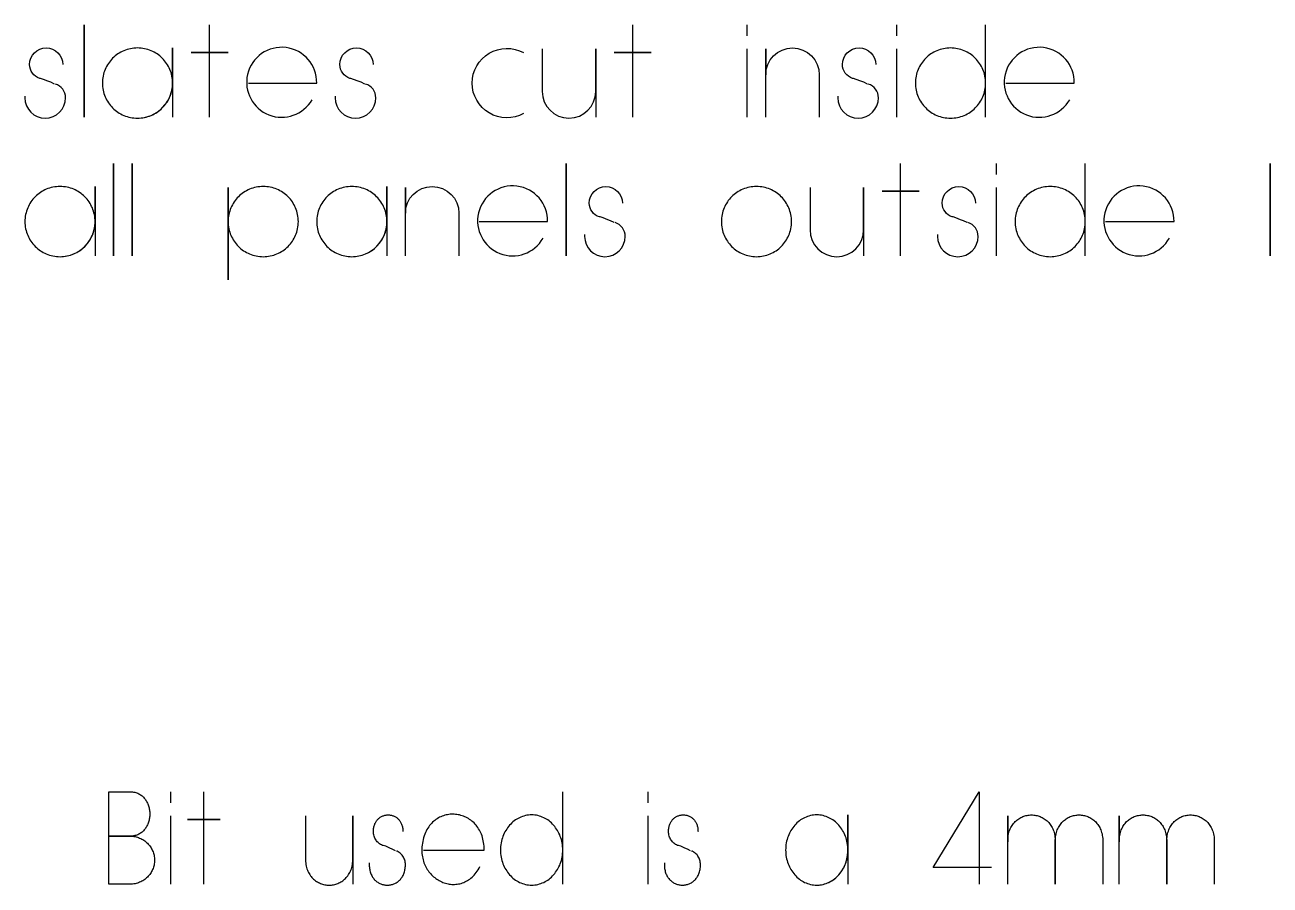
# Model space of a CAD drawing. Extents: x -841 to 4976, y -469 to 2808.
# Drawn here: x -766.8 to -362.4, y 2214 to 2493.4 of the extents above; entities that cross this region are included whole.
import ezdxf

# ---------------------------------------------------------------- set-up
doc = ezdxf.new("R2010")
doc.units = 0
doc.layers.add('T5_LOGOLAYER_2', color=18, linetype='CONTINUOUS')
doc.layers.add('T5_LOGOLAYER_21', color=18, linetype='CONTINUOUS')

msp = doc.modelspace()

# ---------------------------------------------------------------- linework, layer by layer
at = {"layer": 'T5_LOGOLAYER_2'}
for points in [[(-747.59, 2463.41), (-747.59, 2493.41)], [(-730.23, 2463.11), (-729.64, 2463.13), (-729.06, 2463.17), (-728.49, 2463.24), (-727.93, 2463.34), (-727.38, 2463.47), (-726.84, 2463.62), (-726.31, 2463.8), (-725.79, 2464.01), (-725.29, 2464.24), (-724.79, 2464.49), (-724.32, 2464.76), (-723.85, 2465.06), (-723.41, 2465.38), (-722.98, 2465.72), (-722.56, 2466.07), (-722.17, 2466.45), (-721.79, 2466.85), (-721.43, 2467.26), (-721.09, 2467.69), (-720.77, 2468.14), (-720.48, 2468.6), (-720.2, 2469.08), (-719.95, 2469.57), (-719.72, 2470.07), (-719.52, 2470.59), (-719.34, 2471.12), (-719.19, 2471.66), (-719.06, 2472.21), (-718.96, 2472.78), (-718.89, 2473.35), (-718.84, 2473.93), (-718.83, 2474.51), (-718.84, 2475.1), (-718.89, 2475.68), (-718.96, 2476.25), (-719.06, 2476.81), (-719.19, 2477.36), (-719.34, 2477.9), (-719.52, 2478.43), (-719.72, 2478.95), (-719.95, 2479.45), (-720.2, 2479.95), (-720.48, 2480.42), (-720.77, 2480.89), (-721.09, 2481.33), (-721.43, 2481.76), (-721.79, 2482.18), (-722.17, 2482.57), (-722.56, 2482.95), (-722.98, 2483.31), (-723.41, 2483.65), (-723.85, 2483.97), (-724.32, 2484.26), (-724.79, 2484.54), (-725.29, 2484.79), (-725.79, 2485.02), (-726.31, 2485.22), (-726.84, 2485.4), (-727.38, 2485.55), (-727.93, 2485.68), (-728.49, 2485.78), (-729.06, 2485.85), (-729.64, 2485.9), (-730.23, 2485.91), (-730.81, 2485.9), (-731.39, 2485.85), (-731.96, 2485.78), (-732.53, 2485.68), (-733.08, 2485.55), (-733.62, 2485.4), (-734.15, 2485.22), (-734.67, 2485.02), (-735.17, 2484.79), (-735.66, 2484.54), (-736.14, 2484.26), (-736.6, 2483.97), (-737.05, 2483.65), (-737.48, 2483.31), (-737.89, 2482.95), (-738.29, 2482.57), (-738.67, 2482.18), (-739.02, 2481.76), (-739.36, 2481.33), (-739.68, 2480.89), (-739.98, 2480.42), (-740.25, 2479.95), (-740.5, 2479.45), (-740.73, 2478.95), (-740.94, 2478.43), (-741.12, 2477.9), (-741.27, 2477.36), (-741.4, 2476.81), (-741.5, 2476.25), (-741.57, 2475.68), (-741.61, 2475.1), (-741.63, 2474.51), (-741.61, 2473.93), (-741.57, 2473.35), (-741.5, 2472.78), (-741.4, 2472.21), (-741.27, 2471.66), (-741.12, 2471.12), (-740.94, 2470.59), (-740.73, 2470.07), (-740.5, 2469.57), (-740.25, 2469.08), (-739.98, 2468.6), (-739.68, 2468.14), (-739.36, 2467.69), (-739.02, 2467.26), (-738.67, 2466.85), (-738.29, 2466.45), (-737.89, 2466.07), (-737.48, 2465.72), (-737.05, 2465.38), (-736.6, 2465.06), (-736.14, 2464.76), (-735.66, 2464.49), (-735.17, 2464.24), (-734.67, 2464.01), (-734.15, 2463.8), (-733.62, 2463.62), (-733.08, 2463.47), (-732.53, 2463.34), (-731.96, 2463.24), (-731.39, 2463.17), (-730.81, 2463.13)], [(-737.99, 2418.41), (-737.99, 2448.41)], [(-731.99, 2418.41), (-731.99, 2448.41)], [(-591.03, 2418.41), (-591.03, 2448.41)], [(-362.43, 2418.41), (-362.43, 2448.41)], [(-755.39, 2418.11), (-754.8, 2418.13), (-754.22, 2418.17), (-753.65, 2418.24), (-753.09, 2418.34), (-752.54, 2418.47), (-752, 2418.62), (-751.47, 2418.8), (-750.95, 2419.01), (-750.45, 2419.24), (-749.95, 2419.49), (-749.48, 2419.76), (-749.01, 2420.06), (-748.57, 2420.38), (-748.14, 2420.72), (-747.72, 2421.07), (-747.33, 2421.45), (-746.95, 2421.85), (-746.59, 2422.26), (-746.25, 2422.69), (-745.93, 2423.14), (-745.64, 2423.6), (-745.36, 2424.08), (-745.11, 2424.57), (-744.88, 2425.07), (-744.68, 2425.59), (-744.5, 2426.12), (-744.35, 2426.66), (-744.22, 2427.21), (-744.12, 2427.78), (-744.05, 2428.35), (-744, 2428.93), (-743.99, 2429.51), (-744, 2430.1), (-744.05, 2430.68), (-744.12, 2431.25), (-744.22, 2431.81), (-744.35, 2432.36), (-744.5, 2432.9), (-744.68, 2433.43), (-744.88, 2433.95), (-745.11, 2434.45), (-745.36, 2434.95), (-745.64, 2435.42), (-745.93, 2435.89), (-746.25, 2436.33), (-746.59, 2436.76), (-746.95, 2437.18), (-747.33, 2437.57), (-747.72, 2437.95), (-748.14, 2438.31), (-748.57, 2438.65), (-749.01, 2438.97), (-749.48, 2439.26), (-749.95, 2439.54), (-750.45, 2439.79), (-750.95, 2440.02), (-751.47, 2440.22), (-752, 2440.4), (-752.54, 2440.55), (-753.09, 2440.68), (-753.65, 2440.78), (-754.22, 2440.85), (-754.8, 2440.9), (-755.39, 2440.91), (-755.97, 2440.9), (-756.55, 2440.85), (-757.12, 2440.78), (-757.69, 2440.68), (-758.24, 2440.55), (-758.78, 2440.4), (-759.31, 2440.22), (-759.83, 2440.02), (-760.33, 2439.79), (-760.82, 2439.54), (-761.3, 2439.26), (-761.76, 2438.97), (-762.21, 2438.65), (-762.64, 2438.31), (-763.05, 2437.95), (-763.45, 2437.57), (-763.83, 2437.18), (-764.18, 2436.76), (-764.52, 2436.33), (-764.84, 2435.89), (-765.14, 2435.42), (-765.41, 2434.95), (-765.66, 2434.45), (-765.89, 2433.95), (-766.1, 2433.43), (-766.28, 2432.9), (-766.43, 2432.36), (-766.56, 2431.81), (-766.66, 2431.25), (-766.73, 2430.68), (-766.77, 2430.1), (-766.79, 2429.51), (-766.77, 2428.93), (-766.73, 2428.35), (-766.66, 2427.78), (-766.56, 2427.21), (-766.43, 2426.66), (-766.28, 2426.12), (-766.1, 2425.59), (-765.89, 2425.07), (-765.66, 2424.57), (-765.41, 2424.08), (-765.14, 2423.6), (-764.84, 2423.14), (-764.52, 2422.69), (-764.18, 2422.26), (-763.83, 2421.85), (-763.45, 2421.45), (-763.05, 2421.07), (-762.64, 2420.72), (-762.21, 2420.38), (-761.76, 2420.06), (-761.3, 2419.76), (-760.82, 2419.49), (-760.33, 2419.24), (-759.83, 2419.01), (-759.31, 2418.8), (-758.78, 2418.62), (-758.24, 2418.47), (-757.69, 2418.34), (-757.12, 2418.24), (-756.55, 2418.17), (-755.97, 2418.13)], [(-700.79, 2418.41), (-700.79, 2440.61), (-700.79, 2429.51), (-700.77, 2428.93), (-700.73, 2428.35), (-700.66, 2427.78), (-700.56, 2427.21), (-700.43, 2426.66), (-700.28, 2426.12), (-700.1, 2425.59), (-699.89, 2425.07), (-699.66, 2424.57), (-699.41, 2424.08), (-699.14, 2423.6), (-698.84, 2423.14), (-698.52, 2422.69), (-698.18, 2422.26), (-697.83, 2421.85), (-697.45, 2421.45), (-697.05, 2421.07), (-696.64, 2420.72), (-696.21, 2420.38), (-695.76, 2420.06), (-695.3, 2419.76), (-694.82, 2419.49), (-694.33, 2419.24), (-693.83, 2419.01), (-693.31, 2418.8), (-692.78, 2418.62), (-692.24, 2418.47), (-691.69, 2418.34), (-691.12, 2418.24), (-690.55, 2418.17), (-689.97, 2418.13), (-689.39, 2418.11), (-688.8, 2418.13), (-688.22, 2418.17), (-687.65, 2418.24), (-687.09, 2418.34), (-686.54, 2418.47), (-686, 2418.62), (-685.47, 2418.8), (-684.95, 2419.01), (-684.45, 2419.24), (-683.95, 2419.49), (-683.48, 2419.76), (-683.01, 2420.06), (-682.57, 2420.38), (-682.14, 2420.72), (-681.72, 2421.07), (-681.33, 2421.45), (-680.95, 2421.85), (-680.59, 2422.26), (-680.25, 2422.69), (-679.93, 2423.14), (-679.64, 2423.6), (-679.36, 2424.08), (-679.11, 2424.57), (-678.88, 2425.07), (-678.68, 2425.59), (-678.5, 2426.12), (-678.35, 2426.66), (-678.22, 2427.21), (-678.12, 2427.78), (-678.05, 2428.35), (-678, 2428.93), (-677.99, 2429.51), (-678, 2430.1), (-678.05, 2430.68), (-678.12, 2431.25), (-678.22, 2431.81), (-678.35, 2432.36), (-678.5, 2432.9), (-678.68, 2433.43), (-678.88, 2433.95), (-679.11, 2434.45), (-679.36, 2434.95), (-679.64, 2435.42), (-679.93, 2435.89), (-680.25, 2436.33), (-680.59, 2436.76), (-680.95, 2437.18), (-681.33, 2437.57), (-681.72, 2437.95), (-682.14, 2438.31), (-682.57, 2438.65), (-683.01, 2438.97), (-683.48, 2439.26), (-683.95, 2439.54), (-684.45, 2439.79), (-684.95, 2440.02), (-685.47, 2440.22), (-686, 2440.4), (-686.54, 2440.55), (-687.09, 2440.68), (-687.65, 2440.78), (-688.22, 2440.85), (-688.8, 2440.9), (-689.39, 2440.91), (-689.97, 2440.9), (-690.55, 2440.85), (-691.12, 2440.78), (-691.69, 2440.68), (-692.24, 2440.55), (-692.78, 2440.4), (-693.31, 2440.22), (-693.83, 2440.02), (-694.33, 2439.79), (-694.82, 2439.54), (-695.3, 2439.26), (-695.76, 2438.97), (-696.21, 2438.65), (-696.64, 2438.31), (-697.05, 2437.95), (-697.45, 2437.57), (-697.83, 2437.18), (-698.18, 2436.76), (-698.52, 2436.33), (-698.84, 2435.89), (-699.14, 2435.42), (-699.41, 2434.95), (-699.66, 2434.45), (-699.89, 2433.95), (-700.1, 2433.43), (-700.28, 2432.9), (-700.43, 2432.36), (-700.56, 2431.81), (-700.66, 2431.25), (-700.73, 2430.68), (-700.77, 2430.1), (-700.79, 2429.51), (-700.79, 2410.61)], [(-660.63, 2418.11), (-660.04, 2418.13), (-659.46, 2418.17), (-658.89, 2418.24), (-658.33, 2418.34), (-657.78, 2418.47), (-657.24, 2418.62), (-656.71, 2418.8), (-656.19, 2419.01), (-655.69, 2419.24), (-655.19, 2419.49), (-654.72, 2419.76), (-654.25, 2420.06), (-653.81, 2420.38), (-653.38, 2420.72), (-652.96, 2421.07), (-652.57, 2421.45), (-652.19, 2421.85), (-651.83, 2422.26), (-651.49, 2422.69), (-651.17, 2423.14), (-650.88, 2423.6), (-650.6, 2424.08), (-650.35, 2424.57), (-650.12, 2425.07), (-649.92, 2425.59), (-649.74, 2426.12), (-649.59, 2426.66), (-649.46, 2427.21), (-649.36, 2427.78), (-649.29, 2428.35), (-649.24, 2428.93), (-649.23, 2429.51), (-649.24, 2430.1), (-649.29, 2430.68), (-649.36, 2431.25), (-649.46, 2431.81), (-649.59, 2432.36), (-649.74, 2432.9), (-649.92, 2433.43), (-650.12, 2433.95), (-650.35, 2434.45), (-650.6, 2434.95), (-650.88, 2435.42), (-651.17, 2435.89), (-651.49, 2436.33), (-651.83, 2436.76), (-652.19, 2437.18), (-652.57, 2437.57), (-652.96, 2437.95), (-653.38, 2438.31), (-653.81, 2438.65), (-654.25, 2438.97), (-654.72, 2439.26), (-655.19, 2439.54), (-655.69, 2439.79), (-656.19, 2440.02), (-656.71, 2440.22), (-657.24, 2440.4), (-657.78, 2440.55), (-658.33, 2440.68), (-658.89, 2440.78), (-659.46, 2440.85), (-660.04, 2440.9), (-660.63, 2440.91), (-661.21, 2440.9), (-661.79, 2440.85), (-662.36, 2440.78), (-662.93, 2440.68), (-663.48, 2440.55), (-664.02, 2440.4), (-664.55, 2440.22), (-665.07, 2440.02), (-665.57, 2439.79), (-666.06, 2439.54), (-666.54, 2439.26), (-667, 2438.97), (-667.45, 2438.65), (-667.88, 2438.31), (-668.29, 2437.95), (-668.69, 2437.57), (-669.07, 2437.18), (-669.42, 2436.76), (-669.76, 2436.33), (-670.08, 2435.89), (-670.38, 2435.42), (-670.65, 2434.95), (-670.9, 2434.45), (-671.13, 2433.95), (-671.34, 2433.43), (-671.52, 2432.9), (-671.67, 2432.36), (-671.8, 2431.81), (-671.9, 2431.25), (-671.97, 2430.68), (-672.01, 2430.1), (-672.03, 2429.51), (-672.01, 2428.93), (-671.97, 2428.35), (-671.9, 2427.78), (-671.8, 2427.21), (-671.67, 2426.66), (-671.52, 2426.12), (-671.34, 2425.59), (-671.13, 2425.07), (-670.9, 2424.57), (-670.65, 2424.08), (-670.38, 2423.6), (-670.08, 2423.14), (-669.76, 2422.69), (-669.42, 2422.26), (-669.07, 2421.85), (-668.69, 2421.45), (-668.29, 2421.07), (-667.88, 2420.72), (-667.45, 2420.38), (-667, 2420.06), (-666.54, 2419.76), (-666.06, 2419.49), (-665.57, 2419.24), (-665.07, 2419.01), (-664.55, 2418.8), (-664.02, 2418.62), (-663.48, 2418.47), (-662.93, 2418.34), (-662.36, 2418.24), (-661.79, 2418.17), (-661.21, 2418.13)], [(-529.23, 2418.11), (-528.64, 2418.13), (-528.06, 2418.17), (-527.49, 2418.24), (-526.93, 2418.34), (-526.38, 2418.47), (-525.84, 2418.62), (-525.31, 2418.8), (-524.79, 2419.01), (-524.29, 2419.24), (-523.79, 2419.49), (-523.32, 2419.76), (-522.85, 2420.06), (-522.41, 2420.38), (-521.98, 2420.72), (-521.56, 2421.07), (-521.17, 2421.45), (-520.79, 2421.85), (-520.43, 2422.26), (-520.09, 2422.69), (-519.77, 2423.14), (-519.48, 2423.6), (-519.2, 2424.08), (-518.95, 2424.57), (-518.72, 2425.07), (-518.52, 2425.59), (-518.34, 2426.12), (-518.19, 2426.66), (-518.06, 2427.21), (-517.96, 2427.78), (-517.89, 2428.35), (-517.84, 2428.93), (-517.83, 2429.51), (-517.84, 2430.1), (-517.89, 2430.68), (-517.96, 2431.25), (-518.06, 2431.81), (-518.19, 2432.36), (-518.34, 2432.9), (-518.52, 2433.43), (-518.72, 2433.95), (-518.95, 2434.45), (-519.2, 2434.95), (-519.48, 2435.42), (-519.77, 2435.89), (-520.09, 2436.33), (-520.43, 2436.76), (-520.79, 2437.18), (-521.17, 2437.57), (-521.56, 2437.95), (-521.98, 2438.31), (-522.41, 2438.65), (-522.85, 2438.97), (-523.32, 2439.26), (-523.79, 2439.54), (-524.29, 2439.79), (-524.79, 2440.02), (-525.31, 2440.22), (-525.84, 2440.4), (-526.38, 2440.55), (-526.93, 2440.68), (-527.49, 2440.78), (-528.06, 2440.85), (-528.64, 2440.9), (-529.23, 2440.91), (-529.81, 2440.9), (-530.39, 2440.85), (-530.96, 2440.78), (-531.53, 2440.68), (-532.08, 2440.55), (-532.62, 2440.4), (-533.15, 2440.22), (-533.67, 2440.02), (-534.17, 2439.79), (-534.66, 2439.54), (-535.14, 2439.26), (-535.6, 2438.97), (-536.05, 2438.65), (-536.48, 2438.31), (-536.89, 2437.95), (-537.29, 2437.57), (-537.67, 2437.18), (-538.02, 2436.76), (-538.36, 2436.33), (-538.68, 2435.89), (-538.98, 2435.42), (-539.25, 2434.95), (-539.5, 2434.45), (-539.73, 2433.95), (-539.94, 2433.43), (-540.12, 2432.9), (-540.27, 2432.36), (-540.4, 2431.81), (-540.5, 2431.25), (-540.57, 2430.68), (-540.61, 2430.1), (-540.63, 2429.51), (-540.61, 2428.93), (-540.57, 2428.35), (-540.5, 2427.78), (-540.4, 2427.21), (-540.27, 2426.66), (-540.12, 2426.12), (-539.94, 2425.59), (-539.73, 2425.07), (-539.5, 2424.57), (-539.25, 2424.08), (-538.98, 2423.6), (-538.68, 2423.14), (-538.36, 2422.69), (-538.02, 2422.26), (-537.67, 2421.85), (-537.29, 2421.45), (-536.89, 2421.07), (-536.48, 2420.72), (-536.05, 2420.38), (-535.6, 2420.06), (-535.14, 2419.76), (-534.66, 2419.49), (-534.17, 2419.24), (-533.67, 2419.01), (-533.15, 2418.8), (-532.62, 2418.62), (-532.08, 2418.47), (-531.53, 2418.34), (-530.96, 2418.24), (-530.39, 2418.17), (-529.81, 2418.13)]]:
    msp.add_lwpolyline(points, close=True, dxfattribs=at)
for points in [[(-706.83, 2463.41), (-706.83, 2484.41), (-712.83, 2484.41), (-700.83, 2484.41), (-706.83, 2484.41), (-706.83, 2493.41)], [(-569.41, 2463.41), (-569.41, 2484.41), (-575.41, 2484.41), (-563.41, 2484.41), (-569.41, 2484.41), (-569.41, 2493.41)], [(-532.21, 2489.81), (-532.21, 2493.41)], [(-483.61, 2489.81), (-483.61, 2493.41)], [(-454.81, 2463.41), (-454.81, 2474.51), (-454.82, 2475.1), (-454.87, 2475.68), (-454.94, 2476.25), (-455.04, 2476.81), (-455.17, 2477.36), (-455.32, 2477.9), (-455.5, 2478.43), (-455.7, 2478.95), (-455.93, 2479.45), (-456.18, 2479.95), (-456.46, 2480.42), (-456.75, 2480.89), (-457.07, 2481.33), (-457.41, 2481.76), (-457.77, 2482.18), (-458.15, 2482.57), (-458.54, 2482.95), (-458.96, 2483.31), (-459.39, 2483.65), (-459.83, 2483.97), (-460.3, 2484.26), (-460.77, 2484.54), (-461.27, 2484.79), (-461.77, 2485.02), (-462.29, 2485.22), (-462.82, 2485.4), (-463.36, 2485.55), (-463.91, 2485.68), (-464.47, 2485.78), (-465.04, 2485.85), (-465.62, 2485.9), (-466.21, 2485.91), (-466.79, 2485.9), (-467.37, 2485.85), (-467.94, 2485.78), (-468.51, 2485.68), (-469.06, 2485.55), (-469.6, 2485.4), (-470.13, 2485.22), (-470.65, 2485.02), (-471.15, 2484.79), (-471.64, 2484.54), (-472.12, 2484.26), (-472.58, 2483.97), (-473.03, 2483.65), (-473.46, 2483.31), (-473.87, 2482.95), (-474.27, 2482.57), (-474.65, 2482.18), (-475, 2481.76), (-475.34, 2481.33), (-475.66, 2480.89), (-475.96, 2480.42), (-476.23, 2479.95), (-476.48, 2479.45), (-476.71, 2478.95), (-476.92, 2478.43), (-477.1, 2477.9), (-477.25, 2477.36), (-477.38, 2476.81), (-477.48, 2476.25), (-477.55, 2475.68), (-477.59, 2475.1), (-477.61, 2474.51), (-477.59, 2473.93), (-477.55, 2473.35), (-477.48, 2472.78), (-477.38, 2472.21), (-477.25, 2471.66), (-477.1, 2471.12), (-476.92, 2470.59), (-476.71, 2470.07), (-476.48, 2469.57), (-476.23, 2469.08), (-475.96, 2468.6), (-475.66, 2468.14), (-475.34, 2467.69), (-475, 2467.26), (-474.65, 2466.85), (-474.27, 2466.45), (-473.87, 2466.07), (-473.46, 2465.72), (-473.03, 2465.38), (-472.58, 2465.06), (-472.12, 2464.76), (-471.64, 2464.49), (-471.15, 2464.24), (-470.65, 2464.01), (-470.13, 2463.8), (-469.6, 2463.62), (-469.06, 2463.47), (-468.51, 2463.34), (-467.94, 2463.24), (-467.37, 2463.17), (-466.79, 2463.13), (-466.21, 2463.11), (-465.62, 2463.13), (-465.04, 2463.17), (-464.47, 2463.24), (-463.91, 2463.34), (-463.36, 2463.47), (-462.82, 2463.62), (-462.29, 2463.8), (-461.77, 2464.01), (-461.27, 2464.24), (-460.77, 2464.49), (-460.3, 2464.76), (-459.83, 2465.06), (-459.39, 2465.38), (-458.96, 2465.72), (-458.54, 2466.07), (-458.15, 2466.45), (-457.77, 2466.85), (-457.41, 2467.26), (-457.07, 2467.69), (-456.75, 2468.14), (-456.46, 2468.6), (-456.18, 2469.08), (-455.93, 2469.57), (-455.7, 2470.07), (-455.5, 2470.59), (-455.32, 2471.12), (-455.17, 2471.66), (-455.04, 2472.21), (-454.94, 2472.78), (-454.87, 2473.35), (-454.82, 2473.93), (-454.81, 2474.51), (-454.81, 2493.41)], [(-532.21, 2463.41), (-532.21, 2485.61)], [(-483.61, 2463.41), (-483.61, 2485.61)], [(-482.43, 2418.41), (-482.43, 2439.41), (-488.43, 2439.41), (-476.43, 2439.41), (-482.43, 2439.41), (-482.43, 2448.41)], [(-451.23, 2444.81), (-451.23, 2448.41)], [(-422.43, 2418.41), (-422.43, 2429.51), (-422.44, 2430.1), (-422.49, 2430.68), (-422.56, 2431.25), (-422.66, 2431.81), (-422.79, 2432.36), (-422.94, 2432.9), (-423.12, 2433.43), (-423.32, 2433.95), (-423.55, 2434.45), (-423.8, 2434.95), (-424.08, 2435.42), (-424.37, 2435.89), (-424.69, 2436.33), (-425.03, 2436.76), (-425.39, 2437.18), (-425.77, 2437.57), (-426.16, 2437.95), (-426.58, 2438.31), (-427.01, 2438.65), (-427.45, 2438.97), (-427.92, 2439.26), (-428.39, 2439.54), (-428.89, 2439.79), (-429.39, 2440.02), (-429.91, 2440.22), (-430.44, 2440.4), (-430.98, 2440.55), (-431.53, 2440.68), (-432.09, 2440.78), (-432.66, 2440.85), (-433.24, 2440.9), (-433.83, 2440.91), (-434.41, 2440.9), (-434.99, 2440.85), (-435.56, 2440.78), (-436.13, 2440.68), (-436.68, 2440.55), (-437.22, 2440.4), (-437.75, 2440.22), (-438.27, 2440.02), (-438.77, 2439.79), (-439.26, 2439.54), (-439.74, 2439.26), (-440.2, 2438.97), (-440.65, 2438.65), (-441.08, 2438.31), (-441.49, 2437.95), (-441.89, 2437.57), (-442.27, 2437.18), (-442.62, 2436.76), (-442.96, 2436.33), (-443.28, 2435.89), (-443.58, 2435.42), (-443.85, 2434.95), (-444.1, 2434.45), (-444.33, 2433.95), (-444.54, 2433.43), (-444.72, 2432.9), (-444.87, 2432.36), (-445, 2431.81), (-445.1, 2431.25), (-445.17, 2430.68), (-445.21, 2430.1), (-445.23, 2429.51), (-445.21, 2428.93), (-445.17, 2428.35), (-445.1, 2427.78), (-445, 2427.21), (-444.87, 2426.66), (-444.72, 2426.12), (-444.54, 2425.59), (-444.33, 2425.07), (-444.1, 2424.57), (-443.85, 2424.08), (-443.58, 2423.6), (-443.28, 2423.14), (-442.96, 2422.69), (-442.62, 2422.26), (-442.27, 2421.85), (-441.89, 2421.45), (-441.49, 2421.07), (-441.08, 2420.72), (-440.65, 2420.38), (-440.2, 2420.06), (-439.74, 2419.76), (-439.26, 2419.49), (-438.77, 2419.24), (-438.27, 2419.01), (-437.75, 2418.8), (-437.22, 2418.62), (-436.68, 2418.47), (-436.13, 2418.34), (-435.56, 2418.24), (-434.99, 2418.17), (-434.41, 2418.13), (-433.83, 2418.11), (-433.24, 2418.13), (-432.66, 2418.17), (-432.09, 2418.24), (-431.53, 2418.34), (-430.98, 2418.47), (-430.44, 2418.62), (-429.91, 2418.8), (-429.39, 2419.01), (-428.89, 2419.24), (-428.39, 2419.49), (-427.92, 2419.76), (-427.45, 2420.06), (-427.01, 2420.38), (-426.58, 2420.72), (-426.16, 2421.07), (-425.77, 2421.45), (-425.39, 2421.85), (-425.03, 2422.26), (-424.69, 2422.69), (-424.37, 2423.14), (-424.08, 2423.6), (-423.8, 2424.08), (-423.55, 2424.57), (-423.32, 2425.07), (-423.12, 2425.59), (-422.94, 2426.12), (-422.79, 2426.66), (-422.66, 2427.21), (-422.56, 2427.78), (-422.49, 2428.35), (-422.44, 2428.93), (-422.43, 2429.51), (-422.43, 2448.41)], [(-451.23, 2418.41), (-451.23, 2440.61)]]:
    msp.add_lwpolyline(points, dxfattribs=at)
for points in [[(-757.19, 2474.21), (-758.39, 2474.81), (-759.29, 2475.11), (-760.79, 2475.71), (-761.69, 2476.01), (-761.99, 2476.01, -0.313298), (-765.29, 2480.51, -1), (-754.49, 2480.51)], [(-730.23, 2463.11, 0.421631), (-718.83, 2474.81), (-718.83, 2485.91), (-718.83, 2463.41)], [(-694.23, 2474.51), (-672.03, 2474.51, 0.90232), (-694.49, 2477.31, 0.862347), (-673.53, 2469.11)], [(-656.43, 2474.21), (-657.63, 2474.81), (-658.53, 2475.11), (-660.03, 2475.71), (-660.93, 2476.01), (-661.23, 2476.01, -0.313298), (-664.53, 2480.51, -1), (-653.73, 2480.51)], [(-604.87, 2464.61, -0.569347), (-621.55, 2474.51, -0.569347), (-604.87, 2484.41)], [(-598.81, 2485.61), (-598.81, 2471.81, 1), (-581.41, 2471.81), (-581.41, 2485.61), (-581.41, 2463.41)], [(-526.21, 2463.41), (-526.21, 2485.61), (-526.21, 2477.21, -1), (-508.81, 2477.21), (-508.81, 2463.41)], [(-493.21, 2474.21), (-494.41, 2474.81), (-495.31, 2475.11), (-496.81, 2475.71), (-497.71, 2476.01), (-498.01, 2476.01, -0.313298), (-501.31, 2480.51, -1), (-490.51, 2480.51)], [(-448.21, 2474.51), (-426.01, 2474.51, 0.90232), (-448.47, 2477.31, 0.862347), (-427.51, 2469.11)], [(-766.79, 2470.31), (-766.79, 2469.71, 1), (-753.59, 2469.71, 0.329104), (-756.89, 2474.21)], [(-666.03, 2470.31), (-666.03, 2469.71, 1), (-652.83, 2469.71, 0.329104), (-656.13, 2474.21)], [(-502.81, 2470.31), (-502.81, 2469.71, 1), (-489.61, 2469.71, 0.329104), (-492.91, 2474.21)], [(-755.39, 2418.11, 0.421631), (-743.99, 2429.81), (-743.99, 2440.91), (-743.99, 2418.41)], [(-660.63, 2418.11, 0.421631), (-649.23, 2429.81), (-649.23, 2440.91), (-649.23, 2418.41)], [(-643.23, 2418.41), (-643.23, 2440.61), (-643.23, 2432.21, -1), (-625.83, 2432.21), (-625.83, 2418.41)], [(-619.23, 2429.51), (-597.03, 2429.51, 0.90232), (-619.49, 2432.31, 0.862347), (-598.53, 2424.11)], [(-575.43, 2429.21), (-576.63, 2429.81), (-577.53, 2430.11), (-579.03, 2430.71), (-579.93, 2431.01), (-580.23, 2431.01, -0.313298), (-583.53, 2435.51, -1), (-572.73, 2435.51)], [(-511.83, 2440.61), (-511.83, 2426.81, 1), (-494.43, 2426.81), (-494.43, 2440.61), (-494.43, 2418.41)], [(-460.83, 2429.21), (-462.03, 2429.81), (-462.93, 2430.11), (-464.43, 2430.71), (-465.33, 2431.01), (-465.63, 2431.01, -0.313298), (-468.93, 2435.51, -1), (-458.13, 2435.51)], [(-415.83, 2429.51), (-393.63, 2429.51, 0.90232), (-416.09, 2432.31, 0.862347), (-395.13, 2424.11)], [(-585.03, 2425.31), (-585.03, 2424.71, 1), (-571.83, 2424.71, 0.329104), (-575.13, 2429.21)], [(-470.43, 2425.31), (-470.43, 2424.71, 1), (-457.23, 2424.71, 0.329104), (-460.53, 2429.21)]]:
    msp.add_lwpolyline(points, format="xyb", dxfattribs=at)
at = {"layer": 'T5_LOGOLAYER_21'}
for points in [[(-739.55, 2214.28), (-739.55, 2244.28), (-732.63, 2244.28), (-732.24, 2244.27), (-731.86, 2244.24), (-731.49, 2244.18), (-731.14, 2244.12), (-730.79, 2244.03), (-730.46, 2243.92), (-730.14, 2243.8), (-729.84, 2243.66), (-729.55, 2243.5), (-729.26, 2243.33), (-729, 2243.15), (-728.74, 2242.95), (-728.5, 2242.74), (-728.27, 2242.51), (-728.05, 2242.27), (-727.84, 2242.03), (-727.65, 2241.77), (-727.47, 2241.5), (-727.3, 2241.22), (-727.14, 2240.94), (-727, 2240.64), (-726.87, 2240.34), (-726.75, 2240.03), (-726.64, 2239.72), (-726.55, 2239.4), (-726.47, 2239.08), (-726.4, 2238.75), (-726.34, 2238.42), (-726.3, 2238.09), (-726.27, 2237.75), (-726.25, 2237.41), (-726.25, 2237.08), (-726.25, 2236.74), (-726.27, 2236.4), (-726.3, 2236.07), (-726.34, 2235.73), (-726.4, 2235.4), (-726.47, 2235.08), (-726.55, 2234.75), (-726.64, 2234.43), (-726.75, 2234.12), (-726.87, 2233.81), (-727, 2233.51), (-727.14, 2233.22), (-727.3, 2232.93), (-727.47, 2232.65), (-727.65, 2232.39), (-727.84, 2232.13), (-728.05, 2231.88), (-728.27, 2231.64), (-728.5, 2231.42), (-728.74, 2231.21), (-729, 2231.01), (-729.26, 2230.82), (-729.55, 2230.65), (-729.84, 2230.5), (-730.14, 2230.36), (-730.46, 2230.23), (-730.79, 2230.13), (-731.14, 2230.04), (-731.49, 2229.97), (-731.86, 2229.92), (-732.24, 2229.89), (-732.63, 2229.88), (-739.55, 2229.88), (-732.63, 2229.88), (-732.22, 2229.87), (-731.82, 2229.84), (-731.42, 2229.79), (-731.03, 2229.72), (-730.65, 2229.63), (-730.27, 2229.53), (-729.9, 2229.4), (-729.54, 2229.26), (-729.19, 2229.11), (-728.84, 2228.94), (-728.51, 2228.75), (-728.19, 2228.54), (-727.88, 2228.33), (-727.58, 2228.1), (-727.29, 2227.85), (-727.01, 2227.59), (-726.75, 2227.32), (-726.5, 2227.04), (-726.26, 2226.74), (-726.04, 2226.44), (-725.83, 2226.12), (-725.64, 2225.79), (-725.47, 2225.46), (-725.31, 2225.11), (-725.17, 2224.76), (-725.04, 2224.4), (-724.93, 2224.03), (-724.85, 2223.65), (-724.78, 2223.26), (-724.72, 2222.87), (-724.69, 2222.48), (-724.68, 2222.08), (-724.69, 2221.68), (-724.72, 2221.28), (-724.78, 2220.89), (-724.85, 2220.5), (-724.93, 2220.13), (-725.04, 2219.76), (-725.17, 2219.39), (-725.31, 2219.04), (-725.47, 2218.7), (-725.64, 2218.36), (-725.83, 2218.03), (-726.04, 2217.72), (-726.26, 2217.41), (-726.5, 2217.12), (-726.75, 2216.83), (-727.01, 2216.56), (-727.29, 2216.3), (-727.58, 2216.06), (-727.88, 2215.83), (-728.19, 2215.61), (-728.51, 2215.41), (-728.84, 2215.22), (-729.19, 2215.05), (-729.54, 2214.89), (-729.9, 2214.75), (-730.27, 2214.63), (-730.65, 2214.52), (-731.03, 2214.44), (-731.42, 2214.37), (-731.82, 2214.32), (-732.22, 2214.29), (-732.63, 2214.28)], [(-509.64, 2213.98), (-509.12, 2213.99), (-508.61, 2214.04), (-508.1, 2214.11), (-507.6, 2214.21), (-507.12, 2214.34), (-506.64, 2214.49), (-506.17, 2214.67), (-505.71, 2214.87), (-505.26, 2215.1), (-504.82, 2215.35), (-504.4, 2215.63), (-503.99, 2215.92), (-503.59, 2216.24), (-503.21, 2216.58), (-502.84, 2216.94), (-502.49, 2217.32), (-502.16, 2217.71), (-501.84, 2218.13), (-501.54, 2218.56), (-501.26, 2219), (-500.99, 2219.47), (-500.75, 2219.94), (-500.53, 2220.43), (-500.32, 2220.94), (-500.14, 2221.46), (-499.98, 2221.99), (-499.85, 2222.53), (-499.73, 2223.08), (-499.64, 2223.64), (-499.58, 2224.21), (-499.54, 2224.79), (-499.53, 2225.38), (-499.54, 2225.96), (-499.58, 2226.54), (-499.64, 2227.11), (-499.73, 2227.67), (-499.85, 2228.23), (-499.98, 2228.77), (-500.14, 2229.3), (-500.32, 2229.81), (-500.53, 2230.32), (-500.75, 2230.81), (-500.99, 2231.29), (-501.26, 2231.75), (-501.54, 2232.2), (-501.84, 2232.63), (-502.16, 2233.04), (-502.49, 2233.44), (-502.84, 2233.82), (-503.21, 2234.17), (-503.59, 2234.51), (-503.99, 2234.83), (-504.4, 2235.13), (-504.82, 2235.4), (-505.26, 2235.65), (-505.71, 2235.88), (-506.17, 2236.09), (-506.64, 2236.26), (-507.12, 2236.42), (-507.6, 2236.55), (-508.1, 2236.65), (-508.61, 2236.72), (-509.12, 2236.76), (-509.64, 2236.78), (-510.16, 2236.76), (-510.68, 2236.72), (-511.18, 2236.65), (-511.68, 2236.55), (-512.17, 2236.42), (-512.65, 2236.26), (-513.12, 2236.09), (-513.58, 2235.88), (-514.03, 2235.65), (-514.46, 2235.4), (-514.89, 2235.13), (-515.3, 2234.83), (-515.7, 2234.51), (-516.08, 2234.17), (-516.44, 2233.82), (-516.8, 2233.44), (-517.13, 2233.04), (-517.45, 2232.63), (-517.75, 2232.2), (-518.03, 2231.75), (-518.29, 2231.29), (-518.54, 2230.81), (-518.76, 2230.32), (-518.96, 2229.81), (-519.14, 2229.3), (-519.3, 2228.77), (-519.44, 2228.23), (-519.55, 2227.67), (-519.64, 2227.11), (-519.71, 2226.54), (-519.74, 2225.96), (-519.76, 2225.38), (-519.74, 2224.79), (-519.71, 2224.21), (-519.64, 2223.64), (-519.55, 2223.08), (-519.44, 2222.53), (-519.3, 2221.99), (-519.14, 2221.46), (-518.96, 2220.94), (-518.76, 2220.43), (-518.54, 2219.94), (-518.29, 2219.47), (-518.03, 2219), (-517.75, 2218.56), (-517.45, 2218.13), (-517.13, 2217.71), (-516.8, 2217.32), (-516.44, 2216.94), (-516.08, 2216.58), (-515.7, 2216.24), (-515.3, 2215.92), (-514.89, 2215.63), (-514.46, 2215.35), (-514.03, 2215.1), (-513.58, 2214.87), (-513.12, 2214.67), (-512.65, 2214.49), (-512.17, 2214.34), (-511.68, 2214.21), (-511.18, 2214.11), (-510.68, 2214.04), (-510.16, 2213.99)]]:
    msp.add_lwpolyline(points, close=True, dxfattribs=at)
for points in [[(-719.36, 2240.68), (-719.36, 2244.28)], [(-708.71, 2214.28), (-708.71, 2235.28), (-714.04, 2235.28), (-703.39, 2235.28), (-708.71, 2235.28), (-708.71, 2244.28)], [(-592.12, 2214.28), (-592.12, 2225.38), (-592.14, 2225.96), (-592.18, 2226.54), (-592.24, 2227.11), (-592.33, 2227.67), (-592.44, 2228.23), (-592.58, 2228.77), (-592.74, 2229.3), (-592.92, 2229.81), (-593.12, 2230.32), (-593.35, 2230.81), (-593.59, 2231.29), (-593.85, 2231.75), (-594.13, 2232.2), (-594.43, 2232.63), (-594.75, 2233.04), (-595.09, 2233.44), (-595.44, 2233.82), (-595.81, 2234.17), (-596.19, 2234.51), (-596.58, 2234.83), (-596.99, 2235.13), (-597.42, 2235.4), (-597.85, 2235.65), (-598.3, 2235.88), (-598.76, 2236.09), (-599.23, 2236.26), (-599.71, 2236.42), (-600.2, 2236.55), (-600.7, 2236.65), (-601.21, 2236.72), (-601.72, 2236.76), (-602.24, 2236.78), (-602.76, 2236.76), (-603.27, 2236.72), (-603.78, 2236.65), (-604.28, 2236.55), (-604.77, 2236.42), (-605.25, 2236.26), (-605.72, 2236.09), (-606.18, 2235.88), (-606.62, 2235.65), (-607.06, 2235.4), (-607.48, 2235.13), (-607.89, 2234.83), (-608.29, 2234.51), (-608.67, 2234.17), (-609.04, 2233.82), (-609.39, 2233.44), (-609.73, 2233.04), (-610.04, 2232.63), (-610.34, 2232.2), (-610.63, 2231.75), (-610.89, 2231.29), (-611.13, 2230.81), (-611.36, 2230.32), (-611.56, 2229.81), (-611.74, 2229.3), (-611.9, 2228.77), (-612.04, 2228.23), (-612.15, 2227.67), (-612.24, 2227.11), (-612.3, 2226.54), (-612.34, 2225.96), (-612.35, 2225.38), (-612.34, 2224.79), (-612.3, 2224.21), (-612.24, 2223.64), (-612.15, 2223.08), (-612.04, 2222.53), (-611.9, 2221.99), (-611.74, 2221.46), (-611.56, 2220.94), (-611.36, 2220.43), (-611.13, 2219.94), (-610.89, 2219.47), (-610.63, 2219), (-610.34, 2218.56), (-610.04, 2218.13), (-609.73, 2217.71), (-609.39, 2217.32), (-609.04, 2216.94), (-608.67, 2216.58), (-608.29, 2216.24), (-607.89, 2215.92), (-607.48, 2215.63), (-607.06, 2215.35), (-606.62, 2215.1), (-606.18, 2214.87), (-605.72, 2214.67), (-605.25, 2214.49), (-604.77, 2214.34), (-604.28, 2214.21), (-603.78, 2214.11), (-603.27, 2214.04), (-602.76, 2213.99), (-602.24, 2213.98), (-601.72, 2213.99), (-601.21, 2214.04), (-600.7, 2214.11), (-600.2, 2214.21), (-599.71, 2214.34), (-599.23, 2214.49), (-598.76, 2214.67), (-598.3, 2214.87), (-597.85, 2215.1), (-597.42, 2215.35), (-596.99, 2215.63), (-596.58, 2215.92), (-596.19, 2216.24), (-595.81, 2216.58), (-595.44, 2216.94), (-595.09, 2217.32), (-594.75, 2217.71), (-594.43, 2218.13), (-594.13, 2218.56), (-593.85, 2219), (-593.59, 2219.47), (-593.35, 2219.94), (-593.12, 2220.43), (-592.92, 2220.94), (-592.74, 2221.46), (-592.58, 2221.99), (-592.44, 2222.53), (-592.33, 2223.08), (-592.24, 2223.64), (-592.18, 2224.21), (-592.14, 2224.79), (-592.12, 2225.38), (-592.12, 2244.28)], [(-564.44, 2240.68), (-564.44, 2244.28)], [(-452.95, 2219.68), (-471.85, 2219.68), (-456.94, 2244.28), (-456.94, 2214.28)], [(-719.36, 2214.28), (-719.36, 2236.48)], [(-675.71, 2236.48), (-675.71, 2222.68), (-675.69, 2222.14), (-675.66, 2221.62), (-675.61, 2221.12), (-675.53, 2220.64), (-675.44, 2220.17), (-675.32, 2219.72), (-675.19, 2219.29), (-675.04, 2218.87), (-674.88, 2218.47), (-674.69, 2218.09), (-674.49, 2217.72), (-674.28, 2217.38), (-674.05, 2217.04), (-673.81, 2216.73), (-673.56, 2216.43), (-673.29, 2216.15), (-673.02, 2215.89), (-672.73, 2215.64), (-672.43, 2215.41), (-672.13, 2215.2), (-671.81, 2215), (-671.49, 2214.83), (-671.16, 2214.67), (-670.82, 2214.52), (-670.48, 2214.39), (-670.13, 2214.28), (-669.78, 2214.19), (-669.43, 2214.11), (-669.07, 2214.05), (-668.71, 2214.01), (-668.35, 2213.99), (-667.99, 2213.98), (-667.62, 2213.99), (-667.26, 2214.01), (-666.9, 2214.05), (-666.55, 2214.11), (-666.19, 2214.19), (-665.84, 2214.28), (-665.49, 2214.39), (-665.15, 2214.52), (-664.82, 2214.67), (-664.49, 2214.83), (-664.16, 2215), (-663.85, 2215.2), (-663.54, 2215.41), (-663.24, 2215.64), (-662.96, 2215.89), (-662.68, 2216.15), (-662.41, 2216.43), (-662.16, 2216.73), (-661.92, 2217.04), (-661.69, 2217.38), (-661.48, 2217.72), (-661.28, 2218.09), (-661.1, 2218.47), (-660.93, 2218.87), (-660.78, 2219.29), (-660.65, 2219.72), (-660.54, 2220.17), (-660.44, 2220.64), (-660.37, 2221.12), (-660.31, 2221.62), (-660.28, 2222.14), (-660.27, 2222.68), (-660.27, 2236.48), (-660.27, 2214.28)], [(-646.43, 2225.08), (-647.49, 2225.68), (-648.29, 2225.98), (-649.62, 2226.58), (-650.42, 2226.88), (-650.68, 2226.88), (-651, 2227.01), (-651.3, 2227.18), (-651.59, 2227.36), (-651.86, 2227.57), (-652.11, 2227.8), (-652.35, 2228.05), (-652.57, 2228.32), (-652.77, 2228.61), (-652.96, 2228.91), (-653.12, 2229.23), (-653.26, 2229.56), (-653.38, 2229.91), (-653.47, 2230.26), (-653.54, 2230.62), (-653.59, 2231), (-653.61, 2231.38), (-653.61, 2231.71), (-653.59, 2232.03), (-653.55, 2232.34), (-653.51, 2232.64), (-653.45, 2232.93), (-653.38, 2233.21), (-653.29, 2233.48), (-653.2, 2233.74), (-653.1, 2233.99), (-652.98, 2234.22), (-652.86, 2234.45), (-652.73, 2234.67), (-652.59, 2234.87), (-652.44, 2235.07), (-652.28, 2235.25), (-652.12, 2235.43), (-651.94, 2235.59), (-651.77, 2235.74), (-651.58, 2235.89), (-651.39, 2236.02), (-651.19, 2236.14), (-650.99, 2236.25), (-650.79, 2236.35), (-650.58, 2236.44), (-650.37, 2236.52), (-650.15, 2236.59), (-649.94, 2236.65), (-649.72, 2236.69), (-649.49, 2236.73), (-649.27, 2236.76), (-649.05, 2236.77), (-648.82, 2236.78), (-648.6, 2236.77), (-648.37, 2236.76), (-648.15, 2236.73), (-647.93, 2236.69), (-647.71, 2236.65), (-647.49, 2236.59), (-647.27, 2236.52), (-647.06, 2236.44), (-646.85, 2236.35), (-646.65, 2236.25), (-646.45, 2236.14), (-646.25, 2236.02), (-646.06, 2235.89), (-645.88, 2235.74), (-645.7, 2235.59), (-645.53, 2235.43), (-645.36, 2235.25), (-645.21, 2235.07), (-645.06, 2234.87), (-644.91, 2234.67), (-644.78, 2234.45), (-644.66, 2234.22), (-644.55, 2233.99), (-644.44, 2233.74), (-644.35, 2233.48), (-644.27, 2233.21), (-644.2, 2232.93), (-644.14, 2232.64), (-644.09, 2232.34), (-644.06, 2232.03), (-644.04, 2231.71), (-644.03, 2231.38)], [(-637.38, 2225.38), (-617.68, 2225.38), (-617.68, 2226.01), (-617.7, 2226.63), (-617.75, 2227.23), (-617.83, 2227.81), (-617.93, 2228.38), (-618.05, 2228.93), (-618.19, 2229.46), (-618.35, 2229.97), (-618.53, 2230.47), (-618.73, 2230.95), (-618.95, 2231.41), (-619.19, 2231.86), (-619.44, 2232.29), (-619.71, 2232.7), (-620, 2233.09), (-620.3, 2233.46), (-620.61, 2233.82), (-620.94, 2234.16), (-621.28, 2234.48), (-621.64, 2234.78), (-622, 2235.06), (-622.37, 2235.32), (-622.76, 2235.57), (-623.15, 2235.79), (-623.55, 2236), (-623.96, 2236.19), (-624.37, 2236.36), (-624.79, 2236.51), (-625.22, 2236.64), (-625.65, 2236.75), (-626.08, 2236.84), (-626.52, 2236.91), (-626.96, 2236.96), (-627.4, 2236.99), (-627.84, 2237.01), (-628.28, 2237), (-628.72, 2236.97), (-629.16, 2236.92), (-629.6, 2236.85), (-630.03, 2236.76), (-630.46, 2236.65), (-630.89, 2236.52), (-631.31, 2236.37), (-631.72, 2236.19), (-632.13, 2236), (-632.53, 2235.78), (-632.92, 2235.55), (-633.3, 2235.29), (-633.68, 2235.01), (-634.04, 2234.71), (-634.39, 2234.39), (-634.73, 2234.04), (-635.06, 2233.68), (-635.37, 2233.29), (-635.67, 2232.88), (-635.96, 2232.45), (-636.22, 2231.99), (-636.48, 2231.52), (-636.71, 2231.02), (-636.93, 2230.49), (-637.13, 2229.95), (-637.31, 2229.38), (-637.47, 2228.79), (-637.61, 2228.18), (-637.71, 2227.58), (-637.8, 2227), (-637.85, 2226.42), (-637.89, 2225.86), (-637.9, 2225.3), (-637.88, 2224.76), (-637.85, 2224.22), (-637.79, 2223.7), (-637.71, 2223.18), (-637.61, 2222.68), (-637.49, 2222.19), (-637.35, 2221.71), (-637.19, 2221.25), (-637.01, 2220.79), (-636.82, 2220.35), (-636.61, 2219.92), (-636.38, 2219.5), (-636.14, 2219.1), (-635.88, 2218.71), (-635.6, 2218.34), (-635.32, 2217.98), (-635.02, 2217.63), (-634.71, 2217.3), (-634.38, 2216.99), (-634.05, 2216.69), (-633.7, 2216.4), (-633.35, 2216.13), (-632.98, 2215.88), (-632.61, 2215.64), (-632.23, 2215.43), (-631.84, 2215.22), (-631.44, 2215.04), (-631.04, 2214.87), (-630.64, 2214.72), (-630.22, 2214.59), (-629.81, 2214.48), (-629.39, 2214.39), (-628.97, 2214.31), (-628.54, 2214.26), (-628.11, 2214.22), (-627.69, 2214.21), (-627.26, 2214.21), (-626.83, 2214.24), (-626.4, 2214.28), (-625.98, 2214.35), (-625.55, 2214.44), (-625.13, 2214.55), (-624.71, 2214.68), (-624.3, 2214.83), (-623.89, 2215.01), (-623.49, 2215.21), (-623.09, 2215.43), (-622.7, 2215.67), (-622.32, 2215.94), (-621.94, 2216.23), (-621.57, 2216.55), (-621.21, 2216.89), (-620.86, 2217.25), (-620.53, 2217.64), (-620.2, 2218.06), (-619.88, 2218.5), (-619.58, 2218.97), (-619.29, 2219.46), (-619.01, 2219.98)], [(-564.44, 2214.28), (-564.44, 2236.48)], [(-550.6, 2225.08), (-551.66, 2225.68), (-552.46, 2225.98), (-553.79, 2226.58), (-554.59, 2226.88), (-554.86, 2226.88), (-555.17, 2227.01), (-555.47, 2227.18), (-555.76, 2227.36), (-556.03, 2227.57), (-556.29, 2227.8), (-556.53, 2228.05), (-556.75, 2228.32), (-556.95, 2228.61), (-557.13, 2228.91), (-557.29, 2229.23), (-557.43, 2229.56), (-557.55, 2229.91), (-557.65, 2230.26), (-557.72, 2230.62), (-557.77, 2231), (-557.79, 2231.38), (-557.78, 2231.71), (-557.76, 2232.03), (-557.73, 2232.34), (-557.68, 2232.64), (-557.62, 2232.93), (-557.55, 2233.21), (-557.47, 2233.48), (-557.37, 2233.74), (-557.27, 2233.99), (-557.16, 2234.22), (-557.03, 2234.45), (-556.9, 2234.67), (-556.76, 2234.87), (-556.61, 2235.07), (-556.45, 2235.25), (-556.29, 2235.43), (-556.12, 2235.59), (-555.94, 2235.74), (-555.75, 2235.89), (-555.56, 2236.02), (-555.37, 2236.14), (-555.17, 2236.25), (-554.96, 2236.35), (-554.75, 2236.44), (-554.54, 2236.52), (-554.33, 2236.59), (-554.11, 2236.65), (-553.89, 2236.69), (-553.67, 2236.73), (-553.44, 2236.76), (-553.22, 2236.77), (-553, 2236.78), (-552.77, 2236.77), (-552.55, 2236.76), (-552.32, 2236.73), (-552.1, 2236.69), (-551.88, 2236.65), (-551.66, 2236.59), (-551.45, 2236.52), (-551.24, 2236.44), (-551.03, 2236.35), (-550.82, 2236.25), (-550.62, 2236.14), (-550.43, 2236.02), (-550.24, 2235.89), (-550.05, 2235.74), (-549.87, 2235.59), (-549.7, 2235.43), (-549.54, 2235.25), (-549.38, 2235.07), (-549.23, 2234.87), (-549.09, 2234.67), (-548.96, 2234.45), (-548.83, 2234.22), (-548.72, 2233.99), (-548.62, 2233.74), (-548.52, 2233.48), (-548.44, 2233.21), (-548.37, 2232.93), (-548.31, 2232.64), (-548.27, 2232.34), (-548.23, 2232.03), (-548.21, 2231.71), (-548.2, 2231.38)], [(-509.64, 2213.98), (-509.38, 2213.98), (-509.11, 2213.99), (-508.85, 2214.01), (-508.59, 2214.04), (-508.08, 2214.11), (-507.57, 2214.22), (-507.07, 2214.35), (-506.58, 2214.51), (-506.11, 2214.69), (-505.64, 2214.9), (-505.19, 2215.14), (-504.75, 2215.4), (-504.32, 2215.68), (-503.9, 2215.99), (-503.5, 2216.32), (-503.12, 2216.67), (-502.75, 2217.03), (-502.4, 2217.42), (-502.06, 2217.83), (-501.74, 2218.26), (-501.44, 2218.7), (-501.16, 2219.16), (-500.9, 2219.63), (-500.66, 2220.12), (-500.44, 2220.63), (-500.25, 2221.14), (-500.07, 2221.67), (-499.92, 2222.22), (-499.79, 2222.77), (-499.69, 2223.33), (-499.61, 2223.91), (-499.56, 2224.49), (-499.53, 2225.08), (-499.53, 2225.68), (-499.53, 2236.78), (-499.53, 2214.28)], [(-447.62, 2214.28), (-447.62, 2236.48), (-447.62, 2228.08), (-447.61, 2228.61), (-447.58, 2229.13), (-447.52, 2229.63), (-447.45, 2230.12), (-447.35, 2230.58), (-447.24, 2231.03), (-447.11, 2231.47), (-446.96, 2231.88), (-446.79, 2232.28), (-446.61, 2232.66), (-446.41, 2233.03), (-446.2, 2233.38), (-445.97, 2233.71), (-445.73, 2234.02), (-445.48, 2234.32), (-445.21, 2234.6), (-444.93, 2234.87), (-444.65, 2235.11), (-444.35, 2235.34), (-444.04, 2235.55), (-443.73, 2235.75), (-443.4, 2235.93), (-443.07, 2236.09), (-442.74, 2236.23), (-442.4, 2236.36), (-442.05, 2236.47), (-441.7, 2236.56), (-441.34, 2236.64), (-440.99, 2236.7), (-440.63, 2236.74), (-440.26, 2236.77), (-439.9, 2236.78), (-439.54, 2236.77), (-439.18, 2236.74), (-438.82, 2236.7), (-438.46, 2236.64), (-438.11, 2236.56), (-437.76, 2236.47), (-437.41, 2236.36), (-437.07, 2236.23), (-436.73, 2236.09), (-436.4, 2235.93), (-436.08, 2235.75), (-435.76, 2235.55), (-435.46, 2235.34), (-435.16, 2235.11), (-434.87, 2234.87), (-434.6, 2234.6), (-434.33, 2234.32), (-434.08, 2234.02), (-433.84, 2233.71), (-433.61, 2233.38), (-433.4, 2233.03), (-433.2, 2232.66), (-433.01, 2232.28), (-432.85, 2231.88), (-432.7, 2231.47), (-432.57, 2231.03), (-432.45, 2230.58), (-432.36, 2230.12), (-432.28, 2229.63), (-432.23, 2229.13), (-432.2, 2228.61), (-432.18, 2228.08), (-432.18, 2214.28), (-432.18, 2228.08), (-432.17, 2228.61), (-432.14, 2229.13), (-432.09, 2229.63), (-432.01, 2230.12), (-431.92, 2230.58), (-431.8, 2231.03), (-431.67, 2231.47), (-431.52, 2231.88), (-431.35, 2232.28), (-431.17, 2232.66), (-430.97, 2233.03), (-430.76, 2233.38), (-430.53, 2233.71), (-430.29, 2234.02), (-430.04, 2234.32), (-429.77, 2234.6), (-429.49, 2234.87), (-429.21, 2235.11), (-428.91, 2235.34), (-428.6, 2235.55), (-428.29, 2235.75), (-427.97, 2235.93), (-427.64, 2236.09), (-427.3, 2236.23), (-426.96, 2236.36), (-426.61, 2236.47), (-426.26, 2236.56), (-425.9, 2236.64), (-425.55, 2236.7), (-425.19, 2236.74), (-424.83, 2236.77), (-424.46, 2236.78), (-424.1, 2236.77), (-423.74, 2236.74), (-423.38, 2236.7), (-423.02, 2236.64), (-422.67, 2236.56), (-422.32, 2236.47), (-421.97, 2236.36), (-421.63, 2236.23), (-421.29, 2236.09), (-420.96, 2235.93), (-420.64, 2235.75), (-420.33, 2235.55), (-420.02, 2235.34), (-419.72, 2235.11), (-419.43, 2234.87), (-419.16, 2234.6), (-418.89, 2234.32), (-418.64, 2234.02), (-418.4, 2233.71), (-418.17, 2233.38), (-417.96, 2233.03), (-417.76, 2232.66), (-417.58, 2232.28), (-417.41, 2231.88), (-417.26, 2231.47), (-417.13, 2231.03), (-417.01, 2230.58), (-416.92, 2230.12), (-416.84, 2229.63), (-416.79, 2229.13), (-416.76, 2228.61), (-416.75, 2228.08), (-416.75, 2214.28)], [(-411.42, 2214.28), (-411.42, 2236.48), (-411.42, 2228.08), (-411.41, 2228.61), (-411.38, 2229.13), (-411.32, 2229.63), (-411.25, 2230.12), (-411.15, 2230.58), (-411.04, 2231.03), (-410.91, 2231.47), (-410.76, 2231.88), (-410.59, 2232.28), (-410.41, 2232.66), (-410.21, 2233.03), (-410, 2233.38), (-409.77, 2233.71), (-409.53, 2234.02), (-409.27, 2234.32), (-409.01, 2234.6), (-408.73, 2234.87), (-408.44, 2235.11), (-408.15, 2235.34), (-407.84, 2235.55), (-407.53, 2235.75), (-407.2, 2235.93), (-406.87, 2236.09), (-406.54, 2236.23), (-406.19, 2236.36), (-405.85, 2236.47), (-405.5, 2236.56), (-405.14, 2236.64), (-404.78, 2236.7), (-404.43, 2236.74), (-404.06, 2236.77), (-403.7, 2236.78), (-403.34, 2236.77), (-402.98, 2236.74), (-402.62, 2236.7), (-402.26, 2236.64), (-401.91, 2236.56), (-401.56, 2236.47), (-401.21, 2236.36), (-400.87, 2236.23), (-400.53, 2236.09), (-400.2, 2235.93), (-399.88, 2235.75), (-399.56, 2235.55), (-399.26, 2235.34), (-398.96, 2235.11), (-398.67, 2234.87), (-398.4, 2234.6), (-398.13, 2234.32), (-397.88, 2234.02), (-397.64, 2233.71), (-397.41, 2233.38), (-397.19, 2233.03), (-397, 2232.66), (-396.81, 2232.28), (-396.65, 2231.88), (-396.5, 2231.47), (-396.36, 2231.03), (-396.25, 2230.58), (-396.16, 2230.12), (-396.08, 2229.63), (-396.03, 2229.13), (-395.99, 2228.61), (-395.98, 2228.08), (-395.98, 2214.28), (-395.98, 2228.08), (-395.97, 2228.61), (-395.94, 2229.13), (-395.88, 2229.63), (-395.81, 2230.12), (-395.72, 2230.58), (-395.6, 2231.03), (-395.47, 2231.47), (-395.32, 2231.88), (-395.15, 2232.28), (-394.97, 2232.66), (-394.77, 2233.03), (-394.56, 2233.38), (-394.33, 2233.71), (-394.09, 2234.02), (-393.84, 2234.32), (-393.57, 2234.6), (-393.29, 2234.87), (-393.01, 2235.11), (-392.71, 2235.34), (-392.4, 2235.55), (-392.09, 2235.75), (-391.76, 2235.93), (-391.43, 2236.09), (-391.1, 2236.23), (-390.76, 2236.36), (-390.41, 2236.47), (-390.06, 2236.56), (-389.7, 2236.64), (-389.35, 2236.7), (-388.99, 2236.74), (-388.63, 2236.77), (-388.26, 2236.78), (-387.9, 2236.77), (-387.54, 2236.74), (-387.18, 2236.7), (-386.82, 2236.64), (-386.47, 2236.56), (-386.12, 2236.47), (-385.77, 2236.36), (-385.43, 2236.23), (-385.09, 2236.09), (-384.76, 2235.93), (-384.44, 2235.75), (-384.13, 2235.55), (-383.82, 2235.34), (-383.52, 2235.11), (-383.23, 2234.87), (-382.96, 2234.6), (-382.69, 2234.32), (-382.44, 2234.02), (-382.2, 2233.71), (-381.97, 2233.38), (-381.76, 2233.03), (-381.56, 2232.66), (-381.37, 2232.28), (-381.21, 2231.88), (-381.06, 2231.47), (-380.93, 2231.03), (-380.81, 2230.58), (-380.72, 2230.12), (-380.64, 2229.63), (-380.59, 2229.13), (-380.56, 2228.61), (-380.54, 2228.08), (-380.54, 2214.28)], [(-654.94, 2221.18), (-654.94, 2220.58), (-654.94, 2220.17), (-654.91, 2219.78), (-654.87, 2219.4), (-654.81, 2219.03), (-654.74, 2218.68), (-654.65, 2218.33), (-654.55, 2218.01), (-654.44, 2217.69), (-654.31, 2217.39), (-654.18, 2217.1), (-654.02, 2216.82), (-653.86, 2216.55), (-653.69, 2216.3), (-653.51, 2216.07), (-653.32, 2215.84), (-653.11, 2215.63), (-652.9, 2215.43), (-652.69, 2215.24), (-652.46, 2215.07), (-652.23, 2214.9), (-651.99, 2214.76), (-651.74, 2214.62), (-651.49, 2214.5), (-651.24, 2214.39), (-650.98, 2214.29), (-650.72, 2214.21), (-650.45, 2214.14), (-650.18, 2214.08), (-649.91, 2214.03), (-649.64, 2214), (-649.36, 2213.98), (-649.09, 2213.98), (-648.81, 2213.98), (-648.54, 2214), (-648.27, 2214.03), (-648, 2214.08), (-647.73, 2214.14), (-647.46, 2214.21), (-647.2, 2214.29), (-646.94, 2214.39), (-646.68, 2214.5), (-646.43, 2214.62), (-646.19, 2214.76), (-645.95, 2214.9), (-645.72, 2215.07), (-645.49, 2215.24), (-645.27, 2215.43), (-645.06, 2215.63), (-644.86, 2215.84), (-644.67, 2216.07), (-644.48, 2216.3), (-644.31, 2216.55), (-644.15, 2216.82), (-644, 2217.1), (-643.86, 2217.39), (-643.73, 2217.69), (-643.62, 2218.01), (-643.52, 2218.33), (-643.43, 2218.68), (-643.36, 2219.03), (-643.31, 2219.4), (-643.27, 2219.78), (-643.24, 2220.17), (-643.23, 2220.58), (-643.24, 2220.96), (-643.28, 2221.34), (-643.35, 2221.71), (-643.44, 2222.06), (-643.56, 2222.41), (-643.69, 2222.74), (-643.86, 2223.07), (-644.04, 2223.37), (-644.24, 2223.66), (-644.46, 2223.93), (-644.71, 2224.18), (-644.96, 2224.4), (-645.24, 2224.61), (-645.53, 2224.79), (-645.68, 2224.87), (-645.84, 2224.95), (-646, 2225.02), (-646.16, 2225.08)], [(-559.12, 2221.18), (-559.12, 2220.58), (-559.11, 2220.17), (-559.08, 2219.78), (-559.04, 2219.4), (-558.99, 2219.03), (-558.91, 2218.68), (-558.83, 2218.33), (-558.73, 2218.01), (-558.61, 2217.69), (-558.49, 2217.39), (-558.35, 2217.1), (-558.2, 2216.82), (-558.04, 2216.55), (-557.86, 2216.3), (-557.68, 2216.07), (-557.49, 2215.84), (-557.29, 2215.63), (-557.08, 2215.43), (-556.86, 2215.24), (-556.63, 2215.07), (-556.4, 2214.9), (-556.16, 2214.76), (-555.92, 2214.62), (-555.67, 2214.5), (-555.41, 2214.39), (-555.15, 2214.29), (-554.89, 2214.21), (-554.62, 2214.14), (-554.35, 2214.08), (-554.08, 2214.03), (-553.81, 2214), (-553.54, 2213.98), (-553.26, 2213.98), (-552.99, 2213.98), (-552.71, 2214), (-552.44, 2214.03), (-552.17, 2214.08), (-551.9, 2214.14), (-551.63, 2214.21), (-551.37, 2214.29), (-551.11, 2214.39), (-550.86, 2214.5), (-550.61, 2214.62), (-550.36, 2214.76), (-550.12, 2214.9), (-549.89, 2215.07), (-549.66, 2215.24), (-549.45, 2215.43), (-549.24, 2215.63), (-549.03, 2215.84), (-548.84, 2216.07), (-548.66, 2216.3), (-548.49, 2216.55), (-548.32, 2216.82), (-548.17, 2217.1), (-548.04, 2217.39), (-547.91, 2217.69), (-547.8, 2218.01), (-547.7, 2218.33), (-547.61, 2218.68), (-547.54, 2219.03), (-547.48, 2219.4), (-547.44, 2219.78), (-547.41, 2220.17), (-547.41, 2220.58), (-547.42, 2220.96), (-547.46, 2221.34), (-547.52, 2221.71), (-547.62, 2222.06), (-547.73, 2222.41), (-547.87, 2222.74), (-548.03, 2223.07), (-548.21, 2223.37), (-548.42, 2223.66), (-548.64, 2223.93), (-548.88, 2224.18), (-549.14, 2224.4), (-549.41, 2224.61), (-549.71, 2224.79), (-549.86, 2224.87), (-550.01, 2224.95), (-550.17, 2225.02), (-550.33, 2225.08)]]:
    msp.add_lwpolyline(points, dxfattribs=at)

doc.saveas('drawing.dxf')
